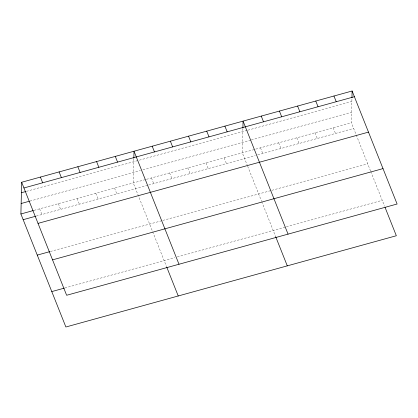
<?xml version="1.0" encoding="UTF-8"?>
<svg xmlns="http://www.w3.org/2000/svg" width="418" height="418" viewBox="0 0 418 418"><rect width="100%" height="100%" fill="white"/><g stroke="black" fill="none" stroke-linecap="round" stroke-linejoin="round"><path stroke-width="0.31" stroke-dasharray="2.09 1.57" d="M133.844 158.621L133.258 182.959L166.489 266.465M242.895 128.504L242.309 152.842L247.404 165.632M370.536 170.91L351.366 122.725L351.946 98.387M26.402 191.35L247.21 130.374M247.832 130.197L351.872 101.469M29.892 201.1L140.401 170.581M142.909 169.891L250.711 140.119M251.338 139.946L351.616 112.254M34.01 210.364L145.793 179.494M146.42 179.322L351.366 122.725M36.282 216.075L148.066 185.205M148.693 185.033L255.236 155.611M257.744 154.916L353.638 128.436M50.374 251.484L162.158 220.615M162.785 220.443L271.209 190.504M271.836 190.326L367.73 163.846M64.889 287.971L174.797 257.619M177.3 256.929L285.729 226.984M286.356 226.812L382.245 200.332M370.771 171.495L384.597 206.231M333.188 127.746L335.461 133.457M315.015 132.762L317.288 138.473M296.837 137.783L299.11 143.494M278.66 142.804L280.933 148.515M260.487 147.82L262.76 153.531M247.639 166.223L261.485 201.027M261.72 201.612L275.775 236.938M224.137 157.863L226.41 163.569M205.959 162.879L208.232 168.59M187.786 167.9L190.059 173.611M169.609 172.916L171.882 178.627M151.431 177.937L153.704 183.648M114.532 188.126L116.805 193.837M95.806 193.299L98.078 199.01M77.079 198.472L79.352 204.183M58.353 203.644L60.626 209.35M39.626 208.812L41.899 214.523"/><path stroke-width="0.63" d="M385.067 207.412L396.337 235.742L65.877 327.001L20.9 213.985L21.663 182.258L352.123 90.999L397.1 204.015L66.634 295.275L21.663 182.258M133.854 158.004L134.021 151.227L178.993 264.244M242.91 127.887L243.072 121.115L288.049 234.132M351.961 97.77L352.123 90.999M23.936 187.969L354.396 96.71M21.412 192.729L25.78 191.522M21.151 203.514L29.265 201.272M20.9 213.985L33.383 210.536M23.173 219.696L35.655 216.247M38.028 223.379L368.488 132.119M37.265 255.105L49.747 251.657M52.543 259.865L383.008 168.606M51.785 291.592L64.267 288.143M333.951 96.015L336.224 101.726M315.773 101.036L318.046 106.747M297.6 106.057L299.873 111.768M279.423 111.073L281.695 116.784M261.25 116.094L263.518 121.805M275.775 236.938L287.286 265.858M224.894 126.131L227.167 131.842M206.722 131.153L208.995 136.864M188.544 136.174L190.817 141.88M170.372 141.19L172.644 146.901M152.194 146.211L154.467 151.922M166.725 267.055L178.235 295.975M115.295 156.4L117.562 162.111M96.568 161.573L98.836 167.284M77.842 166.745L80.11 172.451M59.116 171.913L61.383 177.624M40.389 177.086L42.657 182.797"/></g></svg>
